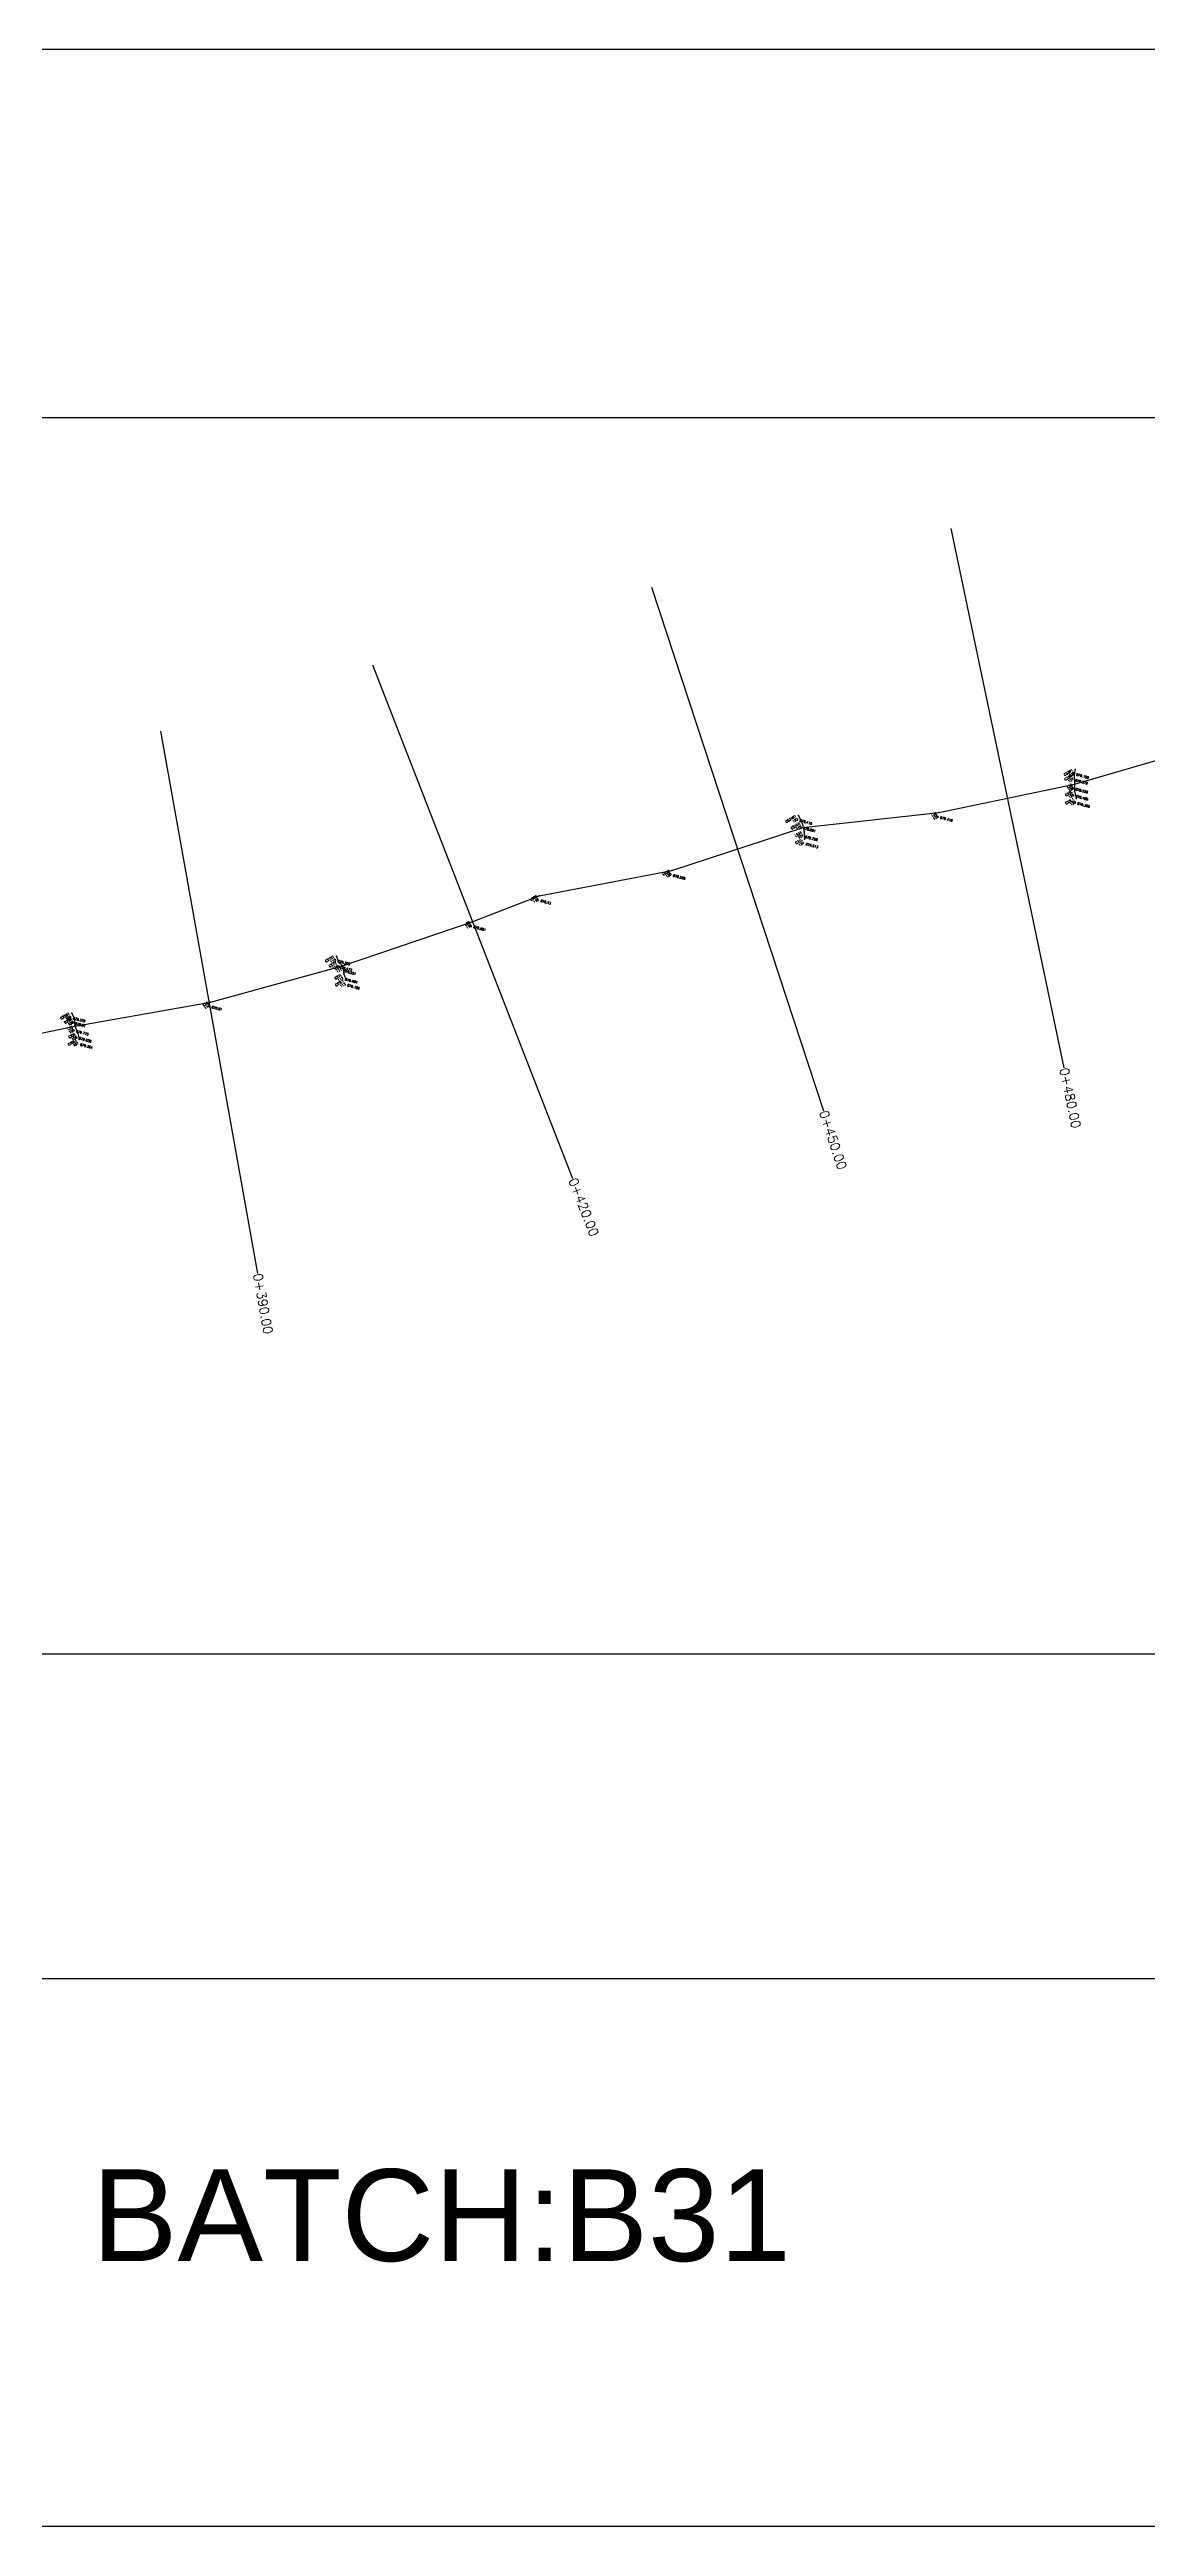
# Model space of a CAD drawing. Header units: millimetres. Extents: x 2640 to 12113, y 6003 to 13668.
# Drawn here: x 10146.1 to 10265.6, y 10493.6 to 10763.3 of the extents above; entities that cross this region are included whole.
import ezdxf
from ezdxf.enums import TextEntityAlignment as Align

# ---------------------------------------------------------------- set-up
doc = ezdxf.new("R2010")
doc.units = ezdxf.units.MM
for name, color, linetype in [('Boundary', 6, 'Continuous'), ('Chainage', 7, 'Continuous'), ('Points', 7, 'Continuous'), ('Points-ELV', 6, 'Continuous'), ('Points-NUM', 4, 'Continuous'), ('Points-TXT', 3, 'Continuous')]:
    doc.layers.add(name, color=color, linetype=linetype)
doc.styles.add('ROMANS', font='romans.shx')
doc.styles.get("Standard").update_dxf_attribs({"font": 'arial.ttf'})

# ---------------------------------------------------------------- blocks, each defined once
blk = doc.blocks.new('POINTS')
at = {"layer": 'Points'}
blk.add_line((0, 0), (0, 0), dxfattribs=at)
blk.add_point((0, 0), dxfattribs=at)
at = {"layer": 'Points-ELV', "style": 'ROMANS'}
blk.add_attdef('ELEV', text='', height=1, rotation=45, dxfattribs=at).set_placement((0, 0), align=Align.BOTTOM_LEFT)
at = {"layer": 'Points-NUM', "style": 'ROMANS'}
blk.add_attdef('PTNUM', text='', height=1, dxfattribs=at).set_placement((0, 0), align=Align.BOTTOM_RIGHT)
at = {"layer": 'Points-TXT', "style": 'ROMANS'}
blk.add_attdef('DESC', text='', height=1, dxfattribs=at).set_placement((0, 0), align=Align.BOTTOM_RIGHT)

msp = doc.modelspace()

# ---------------------------------------------------------------- linework, layer by layer
for p, q in [((10257.704, 10684.904, -0.322), (10257.595, 10684.284, -0.111)), ((10257.595, 10684.284, -0.111), (10257.627, 10683.319, 0.106)), ((10257.627, 10683.319, 0.106), (10257.641, 10682.554, 0.058)), ((10257.641, 10682.554, 0.058), (10257.824, 10681.769, -0.125)), ((10227.594, 10679.911, -0.015), (10227.99, 10679.084, 0.261)), ((10227.99, 10679.084, 0.261), (10228.197, 10678.134, 0.326)), ((10228.197, 10678.134, 0.326), (10228.261, 10677.348, 0.183)), ((10200.636, 10671.357), (10200.672, 10671.368)), ((10177.314, 10664.609, 879.305), (10177.526, 10663.954, 879.472)), ((10177.526, 10663.954, 879.472), (10177.964, 10663.537, 879.551)), ((10177.964, 10663.537, 879.551), (10178.116, 10662.619, 879.484)), ((10178.116, 10662.619, 879.484), (10178.36, 10661.968, 879.186)), ((10148.495, 10658.389, 879.379), (10148.746, 10657.811, 879.61)), ((10148.746, 10657.811, 879.61), (10148.849, 10656.96, 879.775)), ((10148.849, 10656.96, 879.775), (10149.149, 10656.197, 879.628)), ((10149.149, 10656.197, 879.628), (10149.291, 10655.516, 879.364))]:
    msp.add_line(p, q)
for points in [[(9739.156, 10553.296), (10489.156, 10553.296), (10489.156, 10763.296), (9739.156, 10763.296)], [(9739.156, 10553.296), (10489.156, 10553.296), (10489.156, 10493.637), (9739.156, 10493.637)]]:
    msp.add_lwpolyline(points, close=True)
at = {"elevation": 879.506}
msp.add_lwpolyline([(10134.331, 10653.955), (10148.849, 10656.96), (10163.592, 10659.599), (10177.964, 10663.537), (10192.091, 10668.329), (10199.382, 10671.168), (10213.814, 10673.921), (10228.093, 10678.609), (10242.885, 10680.226), (10257.627, 10683.319), (10272.093, 10687.532), (10286.339, 10691.864), (10313.479, 10692.688), (10319.782, 10690.707), (10324.528, 10691.717), (10330.432, 10688.445), (10344.73, 10683.711), (10358.89, 10678.988), (10375.781, 10674.659), (10386.96, 10666.153), (10397.636, 10654.063), (10405.274, 10642.662), (10405.322, 10642.589), (10410.489, 10633.684)], dxfattribs=at)
at = {"layer": 'Boundary'}
msp.add_lwpolyline([(9758.736, 10673.752), (9758.736, 10723.223), (10471.006, 10723.223), (10471.006, 10588.606), (9758.398, 10588.606), (9758.736, 10673.752)], dxfattribs=at)
at = {"layer": 'Chainage'}
for p, q in [((10244.165, 10711.148), (10256.483, 10652.426)), ((10211.592, 10704.767), (10230.306, 10647.76)), ((10181.23, 10696.294), (10203.001, 10640.383)), ((10158.153, 10689.102), (10168.727, 10630.042))]:
    msp.add_line(p, q, dxfattribs=at)

# ---------------------------------------------------------------- block references
at = {"layer": 'Points', "linetype": 'Continuous'}
ref = msp.add_blockref('POINTS', (10257.704, 10684.904, -0.322), dxfattribs=dict(at, xscale=-1, rotation=210.1246328448745))
ref.add_attrib('PTNUM', '128', dxfattribs={"layer": 'Points-NUM', "height": 0.25, "rotation": 30.12463, "style": 'ROMANS'}).set_placement((10257.728, 10684.364, -0.322), align=Align.BOTTOM_RIGHT)
ref.add_attrib('DESC', 'C33R1', dxfattribs={"layer": 'Points-TXT', "height": 0.25, "rotation": 30.12463, "style": 'ROMANS'}).set_placement((10257.54, 10684.689, -0.322), align=Align.BOTTOM_RIGHT)
ref.add_attrib('ELEV', '879.108', dxfattribs={"layer": 'Points-ELV', "height": 0.25, "rotation": 345.12463, "style": 'ROMANS'}).set_placement((10257.785, 10684.177, -0.322), align=Align.BOTTOM_LEFT)
ref = msp.add_blockref('POINTS', (10257.595, 10684.284, -0.111), dxfattribs=dict(at, xscale=-1, rotation=210.1246328448745))
ref.add_attrib('PTNUM', '127', dxfattribs={"layer": 'Points-NUM', "height": 0.25, "rotation": 30.12463, "style": 'ROMANS'}).set_placement((10257.619, 10683.744, -0.111), align=Align.BOTTOM_RIGHT)
ref.add_attrib('DESC', 'C33R', dxfattribs={"layer": 'Points-TXT', "height": 0.25, "rotation": 30.12463, "style": 'ROMANS'}).set_placement((10257.431, 10684.068, -0.111), align=Align.BOTTOM_RIGHT)
ref.add_attrib('ELEV', '879.319', dxfattribs={"layer": 'Points-ELV', "height": 0.25, "rotation": 345.12463, "style": 'ROMANS'}).set_placement((10257.676, 10683.557, -0.111), align=Align.BOTTOM_LEFT)
ref = msp.add_blockref('POINTS', (10257.824, 10681.769, -0.125), dxfattribs=dict(at, xscale=-1, rotation=210.1246328448745))
ref.add_attrib('PTNUM', '130', dxfattribs={"layer": 'Points-NUM', "height": 0.25, "rotation": 30.12463, "style": 'ROMANS'}).set_placement((10257.848, 10681.229, -0.125), align=Align.BOTTOM_RIGHT)
ref.add_attrib('DESC', 'C33L1', dxfattribs={"layer": 'Points-TXT', "height": 0.25, "rotation": 30.12463, "style": 'ROMANS'}).set_placement((10257.66, 10681.553, -0.125), align=Align.BOTTOM_RIGHT)
ref.add_attrib('ELEV', '879.305', dxfattribs={"layer": 'Points-ELV', "height": 0.25, "rotation": 345.12463, "style": 'ROMANS'}).set_placement((10257.905, 10681.042, -0.125), align=Align.BOTTOM_LEFT)
ref = msp.add_blockref('POINTS', (10257.641, 10682.554, 0.058), dxfattribs=dict(at, xscale=-1, rotation=210.1246328448745))
ref.add_attrib('PTNUM', '129', dxfattribs={"layer": 'Points-NUM', "height": 0.25, "rotation": 30.12463, "style": 'ROMANS'}).set_placement((10257.665, 10682.014, 0.058), align=Align.BOTTOM_RIGHT)
ref.add_attrib('DESC', 'C33L', dxfattribs={"layer": 'Points-TXT', "height": 0.25, "rotation": 30.12463, "style": 'ROMANS'}).set_placement((10257.477, 10682.339, 0.058), align=Align.BOTTOM_RIGHT)
ref.add_attrib('ELEV', '879.488', dxfattribs={"layer": 'Points-ELV', "height": 0.25, "rotation": 345.12463, "style": 'ROMANS'}).set_placement((10257.722, 10681.827, 0.058), align=Align.BOTTOM_LEFT)
ref = msp.add_blockref('POINTS', (10257.627, 10683.319, 0.106), dxfattribs=dict(at, xscale=-1, rotation=210.1246328448745))
ref.add_attrib('PTNUM', '126', dxfattribs={"layer": 'Points-NUM', "height": 0.25, "rotation": 30.12463, "style": 'ROMANS'}).set_placement((10257.651, 10682.779, 0.106), align=Align.BOTTOM_RIGHT)
ref.add_attrib('DESC', 'L33', dxfattribs={"layer": 'Points-TXT', "height": 0.25, "rotation": 30.12463, "style": 'ROMANS'}).set_placement((10257.463, 10683.103, 0.106), align=Align.BOTTOM_RIGHT)
ref.add_attrib('ELEV', '879.536', dxfattribs={"layer": 'Points-ELV', "height": 0.25, "rotation": 345.12463, "style": 'ROMANS'}).set_placement((10257.708, 10682.592, 0.106), align=Align.BOTTOM_LEFT)
ref = msp.add_blockref('POINTS', (10227.594, 10679.911, -0.015), dxfattribs=dict(at, xscale=-1, rotation=210.1246328448745))
ref.add_attrib('PTNUM', '123', dxfattribs={"layer": 'Points-NUM', "height": 0.25, "rotation": 30.12463, "style": 'ROMANS'}).set_placement((10227.619, 10679.371, -0.015), align=Align.BOTTOM_RIGHT)
ref.add_attrib('DESC', 'CS31R1', dxfattribs={"layer": 'Points-TXT', "height": 0.25, "rotation": 30.12463, "style": 'ROMANS'}).set_placement((10227.43, 10679.695, -0.015), align=Align.BOTTOM_RIGHT)
ref.add_attrib('ELEV', '879.415', dxfattribs={"layer": 'Points-ELV', "height": 0.25, "rotation": 345.12463, "style": 'ROMANS'}).set_placement((10227.676, 10679.183, -0.015), align=Align.BOTTOM_LEFT)
ref = msp.add_blockref('POINTS', (10227.99, 10679.084, 0.261), dxfattribs=dict(at, xscale=-1, rotation=210.1246328448745))
ref.add_attrib('PTNUM', '122', dxfattribs={"layer": 'Points-NUM', "height": 0.25, "rotation": 30.12463, "style": 'ROMANS'}).set_placement((10228.014, 10678.544, 0.261), align=Align.BOTTOM_RIGHT)
ref.add_attrib('DESC', 'CS31R', dxfattribs={"layer": 'Points-TXT', "height": 0.25, "rotation": 30.12463, "style": 'ROMANS'}).set_placement((10227.826, 10678.869, 0.261), align=Align.BOTTOM_RIGHT)
ref.add_attrib('ELEV', '879.691', dxfattribs={"layer": 'Points-ELV', "height": 0.25, "rotation": 345.12463, "style": 'ROMANS'}).set_placement((10228.071, 10678.357, 0.261), align=Align.BOTTOM_LEFT)
ref = msp.add_blockref('POINTS', (10242.885, 10680.226, -0.014), dxfattribs=dict(at, xscale=-1, rotation=210.1246328448745))
ref.add_attrib('PTNUM', '125', dxfattribs={"layer": 'Points-NUM', "height": 0.25, "rotation": 30.12463, "style": 'ROMANS'}).set_placement((10242.909, 10679.686, -0.014), align=Align.BOTTOM_RIGHT)
ref.add_attrib('DESC', 'L32', dxfattribs={"layer": 'Points-TXT', "height": 0.25, "rotation": 30.12463, "style": 'ROMANS'}).set_placement((10242.721, 10680.011, -0.014), align=Align.BOTTOM_RIGHT)
ref.add_attrib('ELEV', '879.416', dxfattribs={"layer": 'Points-ELV', "height": 0.25, "rotation": 345.12463, "style": 'ROMANS'}).set_placement((10242.966, 10679.499, -0.014), align=Align.BOTTOM_LEFT)
ref = msp.add_blockref('POINTS', (10228.197, 10678.134, 0.326), dxfattribs=dict(at, xscale=-1, rotation=210.1246328448745))
ref.add_attrib('PTNUM', '121', dxfattribs={"layer": 'Points-NUM', "height": 0.25, "rotation": 30.12463, "style": 'ROMANS'}).set_placement((10228.221, 10677.594, 0.326), align=Align.BOTTOM_RIGHT)
ref.add_attrib('DESC', 'LS31', dxfattribs={"layer": 'Points-TXT', "height": 0.25, "rotation": 30.12463, "style": 'ROMANS'}).set_placement((10228.033, 10677.918, 0.326), align=Align.BOTTOM_RIGHT)
ref.add_attrib('ELEV', '879.756', dxfattribs={"layer": 'Points-ELV', "height": 0.25, "rotation": 345.12463, "style": 'ROMANS'}).set_placement((10228.278, 10677.407, 0.326), align=Align.BOTTOM_LEFT)
ref = msp.add_blockref('POINTS', (10228.261, 10677.348, 0.183), dxfattribs=dict(at, xscale=-1, rotation=210.1246328448745))
ref.add_attrib('PTNUM', '124', dxfattribs={"layer": 'Points-NUM', "height": 0.25, "rotation": 30.12463, "style": 'ROMANS'}).set_placement((10228.285, 10676.808, 0.183), align=Align.BOTTOM_RIGHT)
ref.add_attrib('DESC', 'C31L', dxfattribs={"layer": 'Points-TXT', "height": 0.25, "rotation": 30.12463, "style": 'ROMANS'}).set_placement((10228.097, 10677.132, 0.183), align=Align.BOTTOM_RIGHT)
ref.add_attrib('ELEV', '879.613', dxfattribs={"layer": 'Points-ELV', "height": 0.25, "rotation": 345.12463, "style": 'ROMANS'}).set_placement((10228.342, 10676.621, 0.183), align=Align.BOTTOM_LEFT)
ref = msp.add_blockref('POINTS', (10213.814, 10673.921, 0.128), dxfattribs=dict(at, xscale=-1, rotation=210.1246328448745))
ref.add_attrib('PTNUM', '120', dxfattribs={"layer": 'Points-NUM', "height": 0.25, "rotation": 30.12463, "style": 'ROMANS'}).set_placement((10213.838, 10673.382, 0.128), align=Align.BOTTOM_RIGHT)
ref.add_attrib('DESC', 'LS30', dxfattribs={"layer": 'Points-TXT', "height": 0.25, "rotation": 30.12463, "style": 'ROMANS'}).set_placement((10213.65, 10673.706, 0.128), align=Align.BOTTOM_RIGHT)
ref.add_attrib('ELEV', '879.558', dxfattribs={"layer": 'Points-ELV', "height": 0.25, "rotation": 345.12463, "style": 'ROMANS'}).set_placement((10213.895, 10673.194, 0.128), align=Align.BOTTOM_LEFT)
ref = msp.add_blockref('POINTS', (10199.382, 10671.168), dxfattribs=dict(at, xscale=-1, rotation=210.1246328448745))
ref.add_attrib('PTNUM', '119', dxfattribs={"layer": 'Points-NUM', "height": 0.25, "rotation": 30.12463, "style": 'ROMANS'}).set_placement((10199.406, 10670.628), align=Align.BOTTOM_RIGHT)
ref.add_attrib('DESC', 'LS29', dxfattribs={"layer": 'Points-TXT', "height": 0.25, "rotation": 30.12463, "style": 'ROMANS'}).set_placement((10199.218, 10670.953), align=Align.BOTTOM_RIGHT)
ref.add_attrib('ELEV', '879.43', dxfattribs={"layer": 'Points-ELV', "height": 0.25, "rotation": 345.12463, "style": 'ROMANS'}).set_placement((10199.463, 10670.441), align=Align.BOTTOM_LEFT)
ref = msp.add_blockref('POINTS', (10192.091, 10668.329, 879.601), dxfattribs=dict(at, xscale=-1, rotation=210.1246328448745))
ref.add_attrib('PTNUM', '116', dxfattribs={"layer": 'Points-NUM', "height": 0.25, "rotation": 30.12463, "style": 'ROMANS'}).set_placement((10192.115, 10667.789, 879.601), align=Align.BOTTOM_RIGHT)
ref.add_attrib('DESC', 'L28', dxfattribs={"layer": 'Points-TXT', "height": 0.25, "rotation": 30.12463, "style": 'ROMANS'}).set_placement((10191.927, 10668.114, 879.601), align=Align.BOTTOM_RIGHT)
ref.add_attrib('ELEV', '879.601', dxfattribs={"layer": 'Points-ELV', "height": 0.25, "rotation": 345.12463, "style": 'ROMANS'}).set_placement((10192.172, 10667.602, 879.601), align=Align.BOTTOM_LEFT)
ref = msp.add_blockref('POINTS', (10177.314, 10664.609, 879.305), dxfattribs=dict(at, xscale=-1, rotation=210.1246328448745))
ref.add_attrib('PTNUM', '115', dxfattribs={"layer": 'Points-NUM', "height": 0.25, "rotation": 30.12463, "style": 'ROMANS'}).set_placement((10177.338, 10664.069, 879.305), align=Align.BOTTOM_RIGHT)
ref.add_attrib('DESC', 'C27R1', dxfattribs={"layer": 'Points-TXT', "height": 0.25, "rotation": 30.12463, "style": 'ROMANS'}).set_placement((10177.15, 10664.393, 879.305), align=Align.BOTTOM_RIGHT)
ref.add_attrib('ELEV', '879.305', dxfattribs={"layer": 'Points-ELV', "height": 0.25, "rotation": 345.12463, "style": 'ROMANS'}).set_placement((10177.395, 10663.882, 879.305), align=Align.BOTTOM_LEFT)
ref = msp.add_blockref('POINTS', (10177.526, 10663.954, 879.472), dxfattribs=dict(at, xscale=-1, rotation=210.1246328448745))
ref.add_attrib('PTNUM', '114', dxfattribs={"layer": 'Points-NUM', "height": 0.25, "rotation": 30.12463, "style": 'ROMANS'}).set_placement((10177.551, 10663.414, 879.472), align=Align.BOTTOM_RIGHT)
ref.add_attrib('DESC', 'C27R', dxfattribs={"layer": 'Points-TXT', "height": 0.25, "rotation": 30.12463, "style": 'ROMANS'}).set_placement((10177.363, 10663.738, 879.472), align=Align.BOTTOM_RIGHT)
ref.add_attrib('ELEV', '879.472', dxfattribs={"layer": 'Points-ELV', "height": 0.25, "rotation": 345.12463, "style": 'ROMANS'}).set_placement((10177.608, 10663.227, 879.472), align=Align.BOTTOM_LEFT)
ref = msp.add_blockref('POINTS', (10178.116, 10662.619, 879.484), dxfattribs=dict(at, xscale=-1, rotation=210.1246328448745))
ref.add_attrib('PTNUM', '112', dxfattribs={"layer": 'Points-NUM', "height": 0.25, "rotation": 30.12463, "style": 'ROMANS'}).set_placement((10178.14, 10662.079, 879.484), align=Align.BOTTOM_RIGHT)
ref.add_attrib('DESC', 'C27L', dxfattribs={"layer": 'Points-TXT', "height": 0.25, "rotation": 30.12463, "style": 'ROMANS'}).set_placement((10177.952, 10662.404, 879.484), align=Align.BOTTOM_RIGHT)
ref.add_attrib('ELEV', '879.484', dxfattribs={"layer": 'Points-ELV', "height": 0.25, "rotation": 345.12463, "style": 'ROMANS'}).set_placement((10178.197, 10661.892, 879.484), align=Align.BOTTOM_LEFT)
ref = msp.add_blockref('POINTS', (10177.964, 10663.537, 879.551), dxfattribs=dict(at, xscale=-1, rotation=210.1246328448745))
ref.add_attrib('PTNUM', '111', dxfattribs={"layer": 'Points-NUM', "height": 0.25, "rotation": 30.12463, "style": 'ROMANS'}).set_placement((10177.988, 10662.997, 879.551), align=Align.BOTTOM_RIGHT)
ref.add_attrib('DESC', 'L27', dxfattribs={"layer": 'Points-TXT', "height": 0.25, "rotation": 30.12463, "style": 'ROMANS'}).set_placement((10177.8, 10663.321, 879.551), align=Align.BOTTOM_RIGHT)
ref.add_attrib('ELEV', '879.551', dxfattribs={"layer": 'Points-ELV', "height": 0.25, "rotation": 345.12463, "style": 'ROMANS'}).set_placement((10178.045, 10662.81, 879.551), align=Align.BOTTOM_LEFT)
ref = msp.add_blockref('POINTS', (10178.36, 10661.968, 879.186), dxfattribs=dict(at, xscale=-1, rotation=210.1246328448745))
ref.add_attrib('PTNUM', '113', dxfattribs={"layer": 'Points-NUM', "height": 0.25, "rotation": 30.12463, "style": 'ROMANS'}).set_placement((10178.384, 10661.428, 879.186), align=Align.BOTTOM_RIGHT)
ref.add_attrib('DESC', 'C27L1', dxfattribs={"layer": 'Points-TXT', "height": 0.25, "rotation": 30.12463, "style": 'ROMANS'}).set_placement((10178.196, 10661.752, 879.186), align=Align.BOTTOM_RIGHT)
ref.add_attrib('ELEV', '879.186', dxfattribs={"layer": 'Points-ELV', "height": 0.25, "rotation": 345.12463, "style": 'ROMANS'}).set_placement((10178.441, 10661.241, 879.186), align=Align.BOTTOM_LEFT)
ref = msp.add_blockref('POINTS', (10148.495, 10658.389, 879.379), dxfattribs=dict(at, xscale=-1, rotation=210.1246328448745))
ref.add_attrib('PTNUM', '109', dxfattribs={"layer": 'Points-NUM', "height": 0.25, "rotation": 30.12463, "style": 'ROMANS'}).set_placement((10148.52, 10657.849, 879.379), align=Align.BOTTOM_RIGHT)
ref.add_attrib('DESC', 'C25R1', dxfattribs={"layer": 'Points-TXT', "height": 0.25, "rotation": 30.12463, "style": 'ROMANS'}).set_placement((10148.331, 10658.173, 879.379), align=Align.BOTTOM_RIGHT)
ref.add_attrib('ELEV', '879.379', dxfattribs={"layer": 'Points-ELV', "height": 0.25, "rotation": 345.12463, "style": 'ROMANS'}).set_placement((10148.577, 10657.662, 879.379), align=Align.BOTTOM_LEFT)
ref = msp.add_blockref('POINTS', (10148.746, 10657.811, 879.61), dxfattribs=dict(at, xscale=-1, rotation=210.1246328448745))
ref.add_attrib('PTNUM', '108', dxfattribs={"layer": 'Points-NUM', "height": 0.25, "rotation": 30.12463, "style": 'ROMANS'}).set_placement((10148.771, 10657.271, 879.61), align=Align.BOTTOM_RIGHT)
ref.add_attrib('DESC', 'C25R', dxfattribs={"layer": 'Points-TXT', "height": 0.25, "rotation": 30.12463, "style": 'ROMANS'}).set_placement((10148.582, 10657.595, 879.61), align=Align.BOTTOM_RIGHT)
ref.add_attrib('ELEV', '879.61', dxfattribs={"layer": 'Points-ELV', "height": 0.25, "rotation": 345.12463, "style": 'ROMANS'}).set_placement((10148.828, 10657.084, 879.61), align=Align.BOTTOM_LEFT)
ref = msp.add_blockref('POINTS', (10148.849, 10656.96, 879.775), dxfattribs=dict(at, xscale=-1, rotation=210.1246328448745))
ref.add_attrib('PTNUM', '105', dxfattribs={"layer": 'Points-NUM', "height": 0.25, "rotation": 30.12463, "style": 'ROMANS'}).set_placement((10148.874, 10656.42, 879.775), align=Align.BOTTOM_RIGHT)
ref.add_attrib('DESC', 'L25', dxfattribs={"layer": 'Points-TXT', "height": 0.25, "rotation": 30.12463, "style": 'ROMANS'}).set_placement((10148.686, 10656.744, 879.775), align=Align.BOTTOM_RIGHT)
ref.add_attrib('ELEV', '879.775', dxfattribs={"layer": 'Points-ELV', "height": 0.25, "rotation": 345.12463, "style": 'ROMANS'}).set_placement((10148.931, 10656.233, 879.775), align=Align.BOTTOM_LEFT)
ref = msp.add_blockref('POINTS', (10163.592, 10659.599, 879.61), dxfattribs=dict(at, xscale=-1, rotation=210.1246328448745))
ref.add_attrib('PTNUM', '110', dxfattribs={"layer": 'Points-NUM', "height": 0.25, "rotation": 30.12463, "style": 'ROMANS'}).set_placement((10163.616, 10659.059, 879.61), align=Align.BOTTOM_RIGHT)
ref.add_attrib('DESC', 'L26', dxfattribs={"layer": 'Points-TXT', "height": 0.25, "rotation": 30.12463, "style": 'ROMANS'}).set_placement((10163.428, 10659.384, 879.61), align=Align.BOTTOM_RIGHT)
ref.add_attrib('ELEV', '879.61', dxfattribs={"layer": 'Points-ELV', "height": 0.25, "rotation": 345.12463, "style": 'ROMANS'}).set_placement((10163.673, 10658.872, 879.61), align=Align.BOTTOM_LEFT)
ref = msp.add_blockref('POINTS', (10149.291, 10655.516, 879.364), dxfattribs=dict(at, xscale=-1, rotation=210.1246328448745))
ref.add_attrib('PTNUM', '107', dxfattribs={"layer": 'Points-NUM', "height": 0.25, "rotation": 30.12463, "style": 'ROMANS'}).set_placement((10149.315, 10654.976, 879.364), align=Align.BOTTOM_RIGHT)
ref.add_attrib('DESC', 'C25L1', dxfattribs={"layer": 'Points-TXT', "height": 0.25, "rotation": 30.12463, "style": 'ROMANS'}).set_placement((10149.127, 10655.3, 879.364), align=Align.BOTTOM_RIGHT)
ref.add_attrib('ELEV', '879.364', dxfattribs={"layer": 'Points-ELV', "height": 0.25, "rotation": 345.12463, "style": 'ROMANS'}).set_placement((10149.372, 10654.789, 879.364), align=Align.BOTTOM_LEFT)
ref = msp.add_blockref('POINTS', (10149.149, 10656.197, 879.628), dxfattribs=dict(at, xscale=-1, rotation=210.1246328448745))
ref.add_attrib('PTNUM', '106', dxfattribs={"layer": 'Points-NUM', "height": 0.25, "rotation": 30.12463, "style": 'ROMANS'}).set_placement((10149.173, 10655.657, 879.628), align=Align.BOTTOM_RIGHT)
ref.add_attrib('DESC', 'C25L', dxfattribs={"layer": 'Points-TXT', "height": 0.25, "rotation": 30.12463, "style": 'ROMANS'}).set_placement((10148.985, 10655.981, 879.628), align=Align.BOTTOM_RIGHT)
ref.add_attrib('ELEV', '879.628', dxfattribs={"layer": 'Points-ELV', "height": 0.25, "rotation": 345.12463, "style": 'ROMANS'}).set_placement((10149.23, 10655.47, 879.628), align=Align.BOTTOM_LEFT)

# ---------------------------------------------------------------- texts
at = {"insert": (10150.688, 10532.53), "char_height": 10, "attachment_point": 1}
msp.add_mtext_dynamic_manual_height_columns('BATCH:B31', width=240, gutter_width=500, heights=[0], dxfattribs=at)
at = {"layer": 'Chainage', "style": 'ROMANS'}
for s, rotation, p in [('0+480.00', 281.84726, (10256.483, 10652.426)), ('0+450.00', 288.17393, (10230.306, 10647.76)), ('0+420.00', 291.27476, (10203.001, 10640.383)), ('0+390.00', 280.15068, (10168.727, 10630.042))]:
    msp.add_text(s, height=1, rotation=rotation, dxfattribs=at).set_placement(p, align=Align.MIDDLE_LEFT)

doc.saveas('drawing.dxf')
